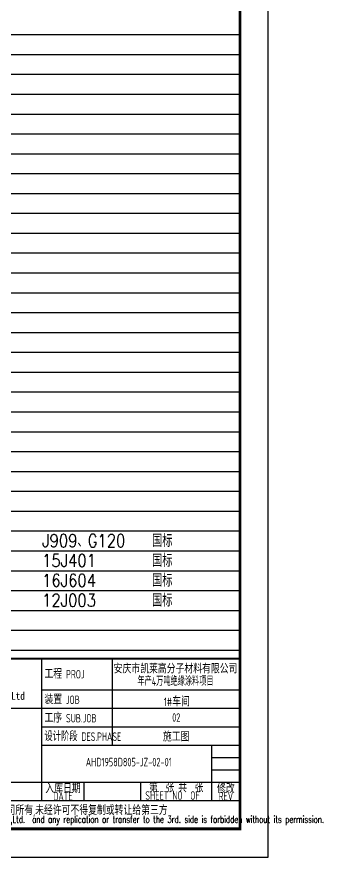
# Model space of a CAD drawing. Extents: x 4414382 to 4540065, y -615151 to -235742.
# Drawn here: x 4523182 to 4534000, y -359784 to -330157 of the extents above; entities that cross this region are included whole.
import ezdxf
from ezdxf.enums import TextEntityAlignment as Align

# ---------------------------------------------------------------- set-up
doc = ezdxf.new("R2010")
doc.units = 0
doc.header["$LTSCALE"] = 1000
doc.header["$MEASUREMENT"] = 0
doc.layers.get('0').update_dxf_attribs({"linetype": 'CONTINUOUS'})
doc.layers.add('PUB_TITLE', color=4, linetype='CONTINUOUS')
doc.layers.add('图层线', color=8, linetype='CONTINUOUS')
doc.styles.add('ECEC_TQ', font='txt_l.shx', dxfattribs={"bigfont": 'hztxt_l.shx'})
doc.styles.add('HZ1', font='txt.shx', dxfattribs={"bigfont": 'hzdx.shx'})
doc.styles.add('sceie', font='sceie.shx', dxfattribs={"bigfont": 'sceic.shx'})
doc.styles.add('宋体', font='', dxfattribs={"width": 0.7})
doc.styles.get('宋体').set_extended_font_data('SimSun')

msp = doc.modelspace()

# ---------------------------------------------------------------- linework, layer by layer
for p, q in [((4524062.2, -357783.9), (4524062.2, -352783.9)), ((4526562.2, -355833.9), (4526562.2, -352783.9)), ((4531062.2, -358783.9), (4531062.2, -352783.9)), ((4524062.2, -353883.9), (4531062.2, -353883.9)), ((4513062.2, -354533.9), (4524062.2, -354533.9)), ((4524062.2, -354533.9), (4531062.2, -354533.9)), ((4524062.2, -355183.9), (4531062.2, -355183.9)), ((4524062.2, -355833.9), (4531062.2, -355833.9)), ((4530062.2, -357783.9), (4530062.2, -355833.9)), ((4530062.2, -356267.2), (4531062.2, -356267.2)), ((4530062.2, -356700.6), (4531062.2, -356700.6)), ((4518562.2, -357133.9), (4531062.2, -357133.9)), ((4525562.2, -357783.9), (4525562.2, -357133.9)), ((4527562.2, -357783.9), (4527562.2, -357133.9)), ((4513062.2, -357783.9), (4531062.2, -357783.9)), ((4513062.2, -358783.9), (4531062.2, -358783.9))]:
    msp.add_line(p, q)
at = {"const_width": 70}
msp.add_lwpolyline([(4531062.2, -352783.9), (4513062.2, -352783.9)], dxfattribs=at)
at = {"layer": 'PUB_TITLE'}
msp.add_lwpolyline([(4447962.2, -359783.9), (4532062.2, -359783.9), (4532062.2, -300383.9), (4447962.2, -300383.9)], close=True, dxfattribs=at)
at = {"layer": 'PUB_TITLE', "const_width": 100}
msp.add_lwpolyline([(4450462.2, -358783.9), (4531062.2, -358783.9), (4531062.2, -301383.9), (4450462.2, -301383.9)], close=True, dxfattribs=at)
at = {"layer": '图层线'}
for p, q in [((4450462.2, -330783.9), (4531062.2, -330783.9)), ((4450462.2, -331483.9), (4531062.2, -331483.9)), ((4450462.2, -332183.9), (4531062.2, -332183.9)), ((4450462.2, -332883.9), (4531062.2, -332883.9)), ((4450462.2, -333583.9), (4531062.2, -333583.9)), ((4450462.2, -334283.9), (4531062.2, -334283.9)), ((4450462.2, -334983.9), (4531062.2, -334983.9)), ((4450462.2, -335683.9), (4531062.2, -335683.9)), ((4450462.2, -336383.9), (4531062.2, -336383.9)), ((4450462.2, -337083.9), (4531062.2, -337083.9)), ((4450462.2, -337783.9), (4531062.2, -337783.9)), ((4450462.2, -338483.9), (4531062.2, -338483.9)), ((4450462.2, -339183.9), (4531062.2, -339183.9)), ((4450462.2, -339883.9), (4531062.2, -339883.9)), ((4450462.2, -340583.9), (4531062.2, -340583.9)), ((4450462.2, -341283.9), (4531062.2, -341283.9)), ((4450462.2, -341983.9), (4531062.2, -341983.9)), ((4450462.2, -342683.9), (4531062.2, -342683.9)), ((4450462.2, -343383.9), (4531062.2, -343383.9)), ((4450462.2, -344083.9), (4531062.2, -344083.9)), ((4450462.2, -344783.9), (4531062.2, -344783.9)), ((4450462.2, -345483.9), (4531062.2, -345483.9)), ((4450462.2, -346183.9), (4531062.2, -346183.9)), ((4450462.2, -346883.9), (4531062.2, -346883.9)), ((4450462.2, -347583.9), (4531062.2, -347583.9)), ((4450462.2, -348283.9), (4531062.2, -348283.9)), ((4450462.2, -348983.9), (4531062.2, -348983.9)), ((4450462.2, -349683.9), (4531062.2, -349683.9)), ((4450462.2, -350383.9), (4531062.2, -350383.9)), ((4450462.2, -351083.9), (4531062.2, -351083.9)), ((4450462.2, -351783.9), (4531062.2, -351783.9)), ((4450462.2, -352483.9), (4531062.2, -352483.9))]:
    msp.add_line(p, q, dxfattribs=at)

# ---------------------------------------------------------------- texts
at = {"color": 4, "style": 'HZ1', "width": 0.85}
for s, p in [('J909、G120', (4524077.1, -348850.5)), ('国标', (4527954.3, -348850.5)), ('15J401', (4524077.1, -349550.5)), ('国标', (4527954.3, -349550.5)), ('16J604', (4524077.1, -350250.5)), ('国标', (4527954.3, -350250.5)), ('国标', (4527954.3, -350950.5)), ('12J003', (4524077.1, -350950.5))]:
    msp.add_text(s, height=450, dxfattribs=at).set_placement(p)
for s, height, style, width, p in [('安庆市凯莱高分子材料有限公司', 300, 'sceie', 0.8, (4528785.9, -353113.7)), ('年产4万吨绝缘涂料项目', 300, 'sceie', 0.65, (4528785.9, -353548.7)), ('Anhui Huadong Chemical & Medical Engineering Co.,Ltd', 280, '宋体', 0.85, (4519257.1, -354133.9)), ('1#车间', 300, 'sceie', 0.8, (4528833.7, -354269.9)), ('02', 300, 'sceie', 0.8, (4528812.2, -354858.9)), ('施工图', 300, 'sceie', 0.8, (4528812.2, -355508.9)), ('入库日期', 300, 'sceie', 0.8, (4524812.2, -357333.9)), ('第  张 共  张', 300, 'sceie', 0.8, (4528812.2, -357308.9)), ('修改', 300, 'sceie', 0.8, (4530562.2, -357333.9)), ('DATE', 300, 'sceie', 0.8, (4524812.2, -357633.9)), ('SHEET NO  OF  ', 300, 'sceie', 0.8, (4528812.2, -357608.9)), ('REV', 300, 'sceie', 0.8, (4530562.2, -357633.9)), ('本文件专有权属安徽华东化工医药工程有限责任公司所有,未经许可不得复制或转让给第三方', 300, 'sceie', 0.8, (4522233.3, -358132.8)), ('The proprietary right of this document belongs to Anhui Huadong Chemical And Medical Engineering  Co.,Ltd.  and any replication or transfer to the 3rd. side is forbidden without its permission. ', 250, 'ECEC_TQ', 0.72, (4522062.2, -358483.9))]:
    msp.add_text(s, height=height, dxfattribs=dict(style=style, width=width)).set_placement(p, align=Align.MIDDLE)
at = {"style": 'sceie'}
for s, width, p in [('工程 PROJ', 0.8, (4524159, -353483.9)), ('装置 JOB', 0.8, (4524159, -354383.9)), ('工序 SUB.JOB', 0.8, (4524159, -355033.9)), ('设计阶段 DES.PHASE', 0.75, (4524159, -355683.9))]:
    msp.add_text(s, height=300, dxfattribs=dict(at, width=width)).set_placement(p)
at = {"style": 'sceie', "width": 0.8}
msp.add_attdef('AHD1958D805-JZ-02-01', text='200320-02-040', height=300, dxfattribs=at).set_placement((4527133, -356430.2), align=Align.MIDDLE)

doc.saveas('drawing.dxf')
